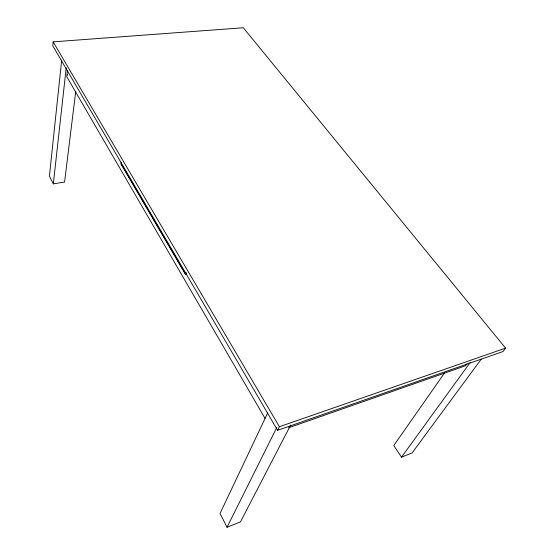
<?xml version="1.0" encoding="UTF-8"?>
<svg xmlns="http://www.w3.org/2000/svg" width="555" height="555" viewBox="0 0 555 555"><rect width="100%" height="100%" fill="white"/><g stroke="black" fill="none" stroke-linecap="round" stroke-linejoin="round"><path stroke-width="0.83" d="M53.148 41.847L52.774 45.829L277.604 430.312L502.996 351.53L505.591 348.124L243.284 27.75L53.148 41.847L279.408 426.726L277.604 430.312M61.681 59.995L49.409 176.108L53.322 183.844L64.56 182.068L75.744 91.402M53.322 183.844L66.212 67.724M67.412 70.756L66.746 76.659L265.068 418.428M121.274 162.206L120.976 163.829L185.634 274.552L186.091 272.977M186.05 272.505L185.571 274.163L121.108 163.801M267.635 413.031L220.044 513.437L227.03 527.25L240.495 521.846L290.64 425.088M227.03 527.25L276.827 427.412M444.68 372.759L393.766 445.561L401.529 457.167L412.094 452.929L481.261 359.12M467.012 363.705L465.499 365.794L288.524 427.815M401.529 457.167L470.175 362.519M279.408 426.726L505.591 348.124M67.419 75.098A1.852 1.436 -27.6 0 1 67.398 74.71"/></g></svg>
